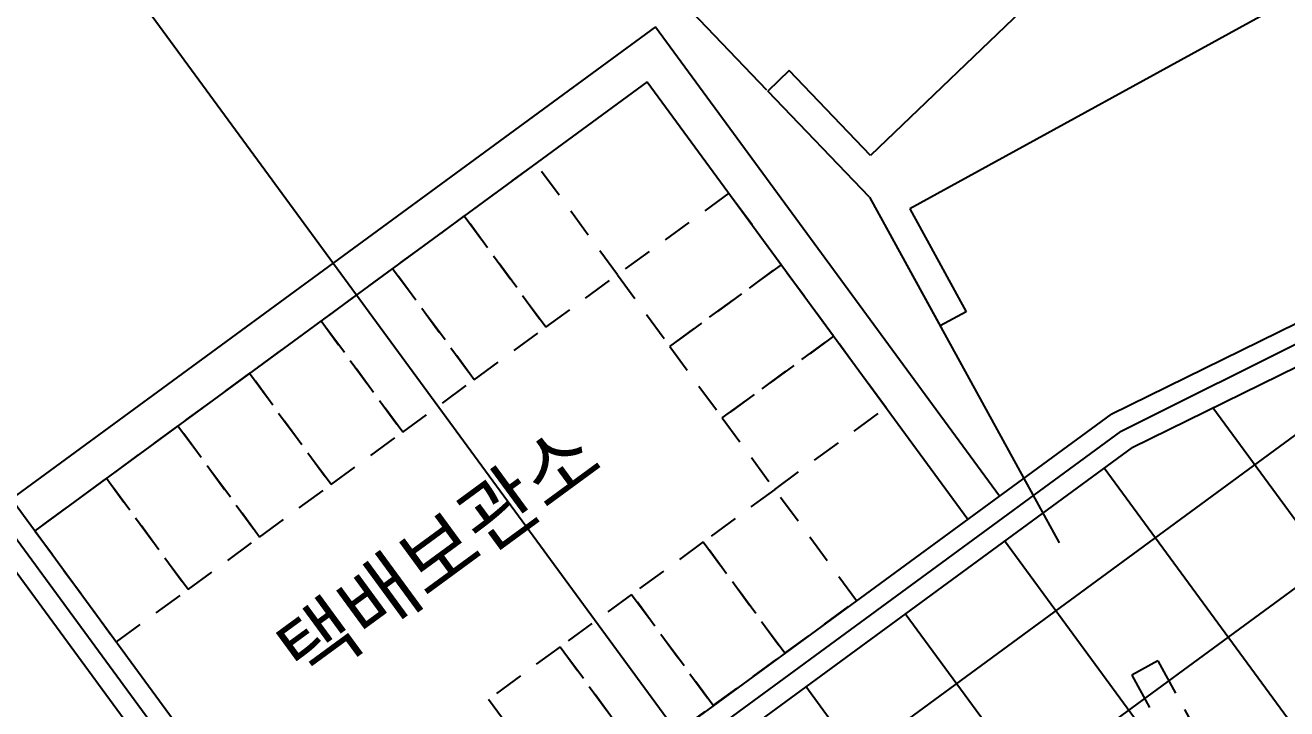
# Model space of a CAD drawing. Header units: millimetres. Extents: x 75184266 to 76346726, y -35077925 to -33679385.
# Drawn here: x 75434671 to 75441069, y -34534051 to -34530584 of the extents above; entities that cross this region are included whole.
import ezdxf
from ezdxf.enums import TextEntityAlignment as Align

# ---------------------------------------------------------------- set-up
doc = ezdxf.new("R2010")
doc.units = ezdxf.units.MM
doc.header["$LTSCALE"] = 50
doc.header["$MEASUREMENT"] = 0
for name, pattern in [('HIDDEN2', [0.1875, 0.125, -0.0625]), ('XR-지하3층$0$-HID', [2.5, 1.5, -1]), ('XR-지하3층$0$H', [1.3, 0.8, -0.5])]:
    doc.linetypes.add(name, pattern=pattern)
doc.layers.add('건축', color=8, linetype='CONTINUOUS', plot=False)
doc.styles.add('XR-지하3층$0$맑은고딕', font='malgun.ttf')

msp = doc.modelspace()

# ---------------------------------------------------------------- hatches: boundary and pattern name
at = {"layer": '건축', "ltscale": 100}
h = msp.add_hatch(dxfattribs=at)
h.set_pattern_fill('NET', color=256, scale=5000, angle=36.25067)
h.set_pattern_definition([(306.265, (75446750.14, -34523876.16), (503.93, 369.702), []), (36.265, (75446750.14, -34523876.16), (-369.702, 503.93), [])])
h.paths.add_polyline_path([(75436940.7, -34535177.7), (75440285.6, -34532725.3), (75445329.1, -34530249.8), (75446236.4, -34529751.8), (75446533.2, -34530292.6), (75446796.2, -34530148.3), (75446092.4, -34528865.8), (75443568.6, -34525425), (75442596.1, -34524409.4), (75444031.4, -34523606), (75448225.3, -34520529.9), (75449171.6, -34521820.1), (75445370.2, -34524608.2), (75445265.8, -34525287.3), (75446353.6, -34526770.3), (75446829.4, -34526421.4), (75447472.2, -34527382.3), (75447036.7, -34527701.7), (75448967.8, -34530334.4), (75448379.8, -34530765.7), (75447423.2, -34531290.7), (75447277.4, -34531025), (75447014.4, -34531169.3), (75447208.3, -34531522.7), (75442342.9, -34534192.9), (75438359.7, -34537113.2)])

# ---------------------------------------------------------------- linework, layer by layer
for p, q in [((75423620, -34518346.1, 0), (75436302.8, -34535645.3, 0)), ((75423751.1, -34518355.8, 0), (75436528.2, -34535783.5, 0)), ((75423882.2, -34518365.5, 0), (75436345.9, -34535365.7, 0)), ((75440226.5, -34532644.6, 0), (75446188.3, -34529664.2, 0)), ((75440226.5, -34532644.6, 0), (75436005, -34535739.6, 0))]:
    msp.add_line(p, q, dxfattribs=at)
at = {"layer": '건축'}
for p, q in [((75440478.6, -34529787.9), (75438957.8, -34531244.2)), ((75442216.3, -34529836.5), (75439156.8, -34531515.6)), ((75438546.2, -34530814.5), (75438437.9, -34530918.3)), ((75438957.8, -34531244.2), (75438546.2, -34530814.5)), ((75438953.1, -34531456.2), (75438437.9, -34530918.3)), ((75438953.1, -34531456.2), (75439311.5, -34532109.4)), ((75439156.8, -34531515.6), (75439443, -34532037.2)), ((75439443, -34532037.2), (75439311.5, -34532109.4))]:
    msp.add_line(p, q, dxfattribs=at)
at = {"layer": '건축', "ltscale": 0.5}
for p, q in [((75440177.9, -34532556.2, 0), (75445232.9, -34530074.5, 0)), ((75440285.6, -34532725.3, 0), (75445329.1, -34530249.8)), ((75437867.9, -34530592, 0), (75434601.6, -34532986.6, 0)), ((75437867.9, -34530592, 0), (75439612.1, -34532971.1, 0)), ((75437824.8, -34530871.5, 0), (75434719.9, -34533147.9, 0)), ((75437824.8, -34530871.5, 0), (75439450.8, -34533089.3, 0)), ((75440177.9, -34532556.2, 0), (75436345.9, -34535365.7, 0)), ((75440285.6, -34532725.3, 0), (75436302.8, -34535645.3, 0))]:
    msp.add_line(p, q, dxfattribs=at)
at = {"layer": '건축', "linetype": 'HIDDEN2', "ltscale": 30}
for p, q in [((75440414.9, -34533808), (75440283.4, -34533880.2)), ((75440414.9, -34533808), (75440946.6, -34534776.7)), ((75440283.4, -34533880.2), (75440815.1, -34534848.9))]:
    msp.add_line(p, q, dxfattribs=at)
at = {"layer": '건축'}
msp.add_lwpolyline([(75405276.9, -34489566.3), (75448341.7, -34548305.9), (75437440.5, -34556298), (75442666.2, -34563425.7), (75410966.7, -34586666.1), (75425132.9, -34605988.5), (75479241.4, -34566318.9), (75534889.6, -34642222)], dxfattribs=at)
at = {"layer": '건축', "linetype": 'XR-지하3층$0$H', "ltscale": 50}
msp.add_lwpolyline([(75434799.9, -34527119.2), (75438953.1, -34531456.2), (75441794.2, -34536632.9), (75441312, -34536897.5), (75444213.2, -34542183.7), (75446476.9, -34546308.4)], dxfattribs=at)
at = {"layer": '건축', "linetype": 'XR-지하3층$0$-HID', "ltscale": 2, "elevation": 0}
for points in [[(75437674.2, -34531849.9), (75437260.3, -34531285.4), (75436897.4, -34531551.5), (75437311.3, -34532116)], [(75437940.3, -34532212.9), (75438504.8, -34531799), (75438238.7, -34531436.1), (75437674.2, -34531849.9)], [(75437311.3, -34532116), (75436897.4, -34531551.5), (75436534.5, -34531817.6), (75436948.4, -34532382.1)], [(75436948.4, -34532382.1), (75436534.5, -34531817.6), (75436171.6, -34532083.6), (75436585.4, -34532648.2)], [(75438206.3, -34532575.8), (75438770.9, -34532161.9), (75438504.8, -34531799), (75437940.3, -34532212.9)], [(75436585.4, -34532648.2), (75436171.6, -34532083.6), (75435808.6, -34532349.7), (75436222.5, -34532914.2)], [(75438472.4, -34532938.7), (75439036.9, -34532524.8), (75438770.9, -34532161.9), (75438206.3, -34532575.8)], [(75436222.5, -34532914.2), (75435808.6, -34532349.7), (75435445.7, -34532615.8), (75435859.6, -34533180.3)], [(75435859.6, -34533180.3), (75435445.7, -34532615.8), (75435082.8, -34532881.8), (75435496.7, -34533446.4)], [(75435496.7, -34533446.4), (75435082.8, -34532881.8), (75434719.9, -34533147.9), (75435133.8, -34533712.4)], [(75438886.3, -34533503.2), (75438472.4, -34532938.7), (75438109.5, -34533204.8), (75438523.4, -34533769.3)], [(75438523.4, -34533769.3), (75438109.5, -34533204.8), (75437746.6, -34533470.8), (75438160.5, -34534035.4)], [(75438160.5, -34534035.4), (75437746.6, -34533470.8), (75437383.7, -34533736.9), (75437797.5, -34534301.4)], [(75437797.5, -34534301.4), (75437383.7, -34533736.9), (75437020.7, -34534003), (75437434.6, -34534567.5)]]:
    msp.add_lwpolyline(points, close=True, dxfattribs=at)

# ---------------------------------------------------------------- texts
at = {"layer": '건축', "style": 'XR-지하3층$0$맑은고딕'}
msp.add_text('택배보관소', height=300, rotation=36.24693, dxfattribs=at).set_placement((75436767, -34533261.5, 0), align=Align.MIDDLE_CENTER)

doc.saveas('drawing.dxf')
